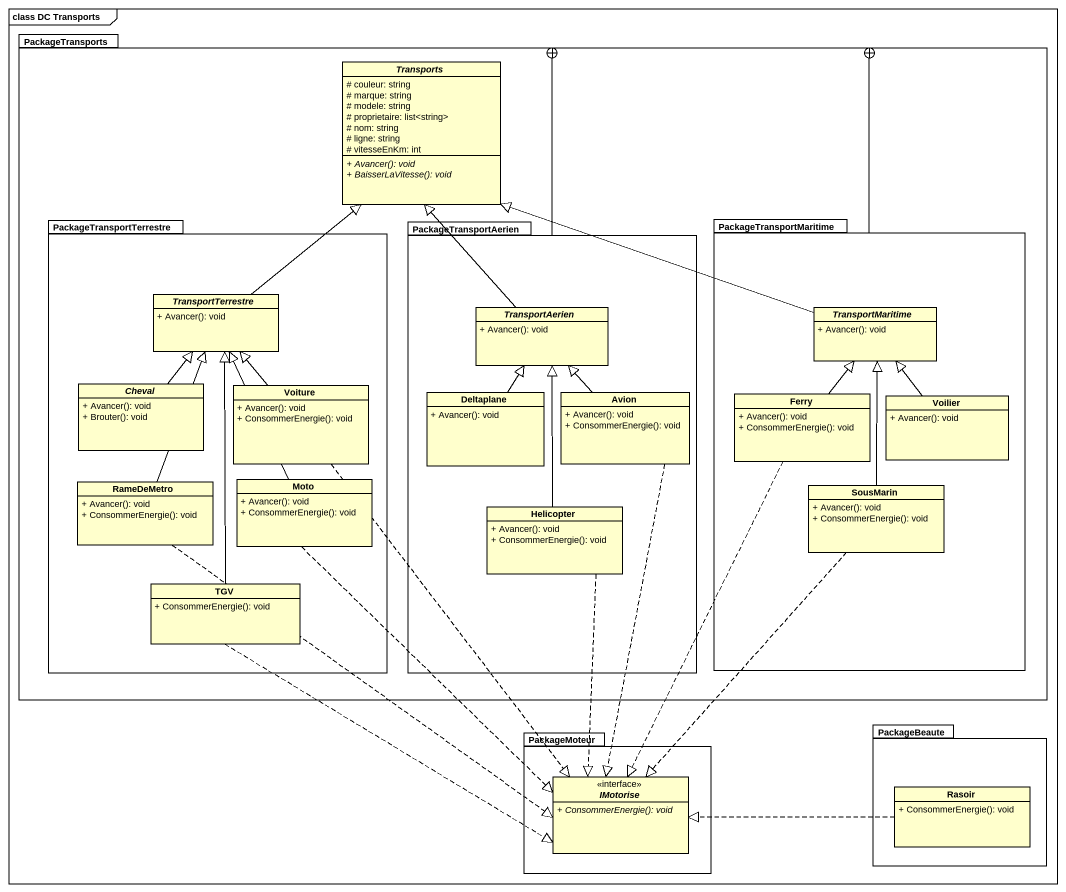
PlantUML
@startuml
mainframe class DC Transports
hide circle
hide empty members
skinparam classAttributeIconSize 0
package PackageTransports {
  abstract class Transports {
    # couleur: string
    # marque: string
    # modele: string
    # proprietaire: list<string>
    # nom: string
    # ligne: string
    # vitesseEnKm: int
    {abstract} + Avancer(): void
    {abstract} + BaisserLaVitesse(): void
  }
  package PackageTransportTerrestre {
    abstract class TransportTerrestre {
      + Avancer(): void
    }
    abstract class Cheval {
      + Avancer(): void
      + Brouter(): void
    }
    class Voiture {
      + Avancer(): void
      + ConsommerEnergie(): void
    }
    class RameDeMetro {
      + Avancer(): void
      + ConsommerEnergie(): void
    }
    class Moto {
      + Avancer(): void
      + ConsommerEnergie(): void
    }
    class TGV {
      + ConsommerEnergie(): void
    }
  }
  package PackageTransportAerien {
    abstract class TransportAerien {
      + Avancer(): void
    }
    class Deltaplane {
      + Avancer(): void
    }
    class Avion {
      + Avancer(): void
      + ConsommerEnergie(): void
    }
    class Helicopter {
      + Avancer(): void
      + ConsommerEnergie(): void
    }
  }
  package PackageTransportMaritime {
    abstract class TransportMaritime {
      + Avancer(): void
    }
    class Ferry {
      + Avancer(): void
      + ConsommerEnergie(): void
    }
    class Voilier {
      + Avancer(): void
    }
    class SousMarin {
      + Avancer(): void
      + ConsommerEnergie(): void
    }
  }
}
package PackageBeaute {
  class Rasoir {
    + ConsommerEnergie(): void
  }
}
package PackageMoteur {
  interface IMotorise <<interface>> {
    {abstract} + ConsommerEnergie(): void
  }
}
PackageTransportAerien -up-+ PackageTransports
PackageTransportMaritime -left-+ PackageTransports
TransportTerrestre -up-|> Transports
TransportAerien -up-|> Transports
TransportMaritime -left-|> Transports
Cheval -up-|> TransportTerrestre
Voiture -up-|> TransportTerrestre
Voiture ..|> IMotorise
Deltaplane -up-|> TransportAerien
Avion -up-|> TransportAerien
Avion ..|> IMotorise
Ferry -up-|> TransportMaritime
Ferry ..|> IMotorise
Voilier -up-|> TransportMaritime
RameDeMetro -up-|> TransportTerrestre
RameDeMetro ..|> IMotorise
Moto -up-|> TransportTerrestre
Moto ..|> IMotorise
SousMarin -up-|> TransportMaritime
SousMarin ..|> IMotorise
Helicopter -up-|> TransportAerien
Helicopter ..|> IMotorise
TGV -up-|> TransportTerrestre
TGV .right.|> IMotorise
Rasoir .left.|> IMotorise
@enduml
